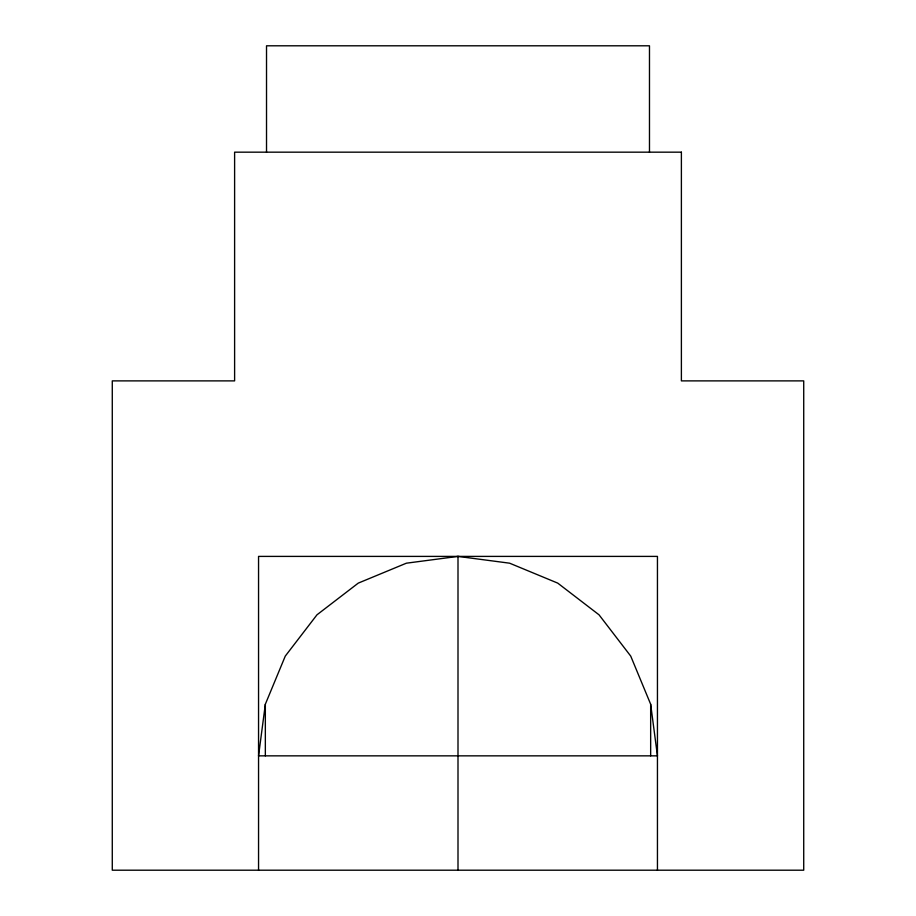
<?xml version="1.0" encoding="UTF-8"?>
<svg xmlns="http://www.w3.org/2000/svg" width="916" height="916" viewBox="0 0 916 916"><rect width="100%" height="100%" fill="white"/><g stroke="black" fill="none" stroke-linecap="round" stroke-linejoin="round"><path stroke-width="1.37" d="M265.342 704.221L258.552 755.849L657.448 755.849L650.658 704.221L630.735 656.119L599.03 614.819L557.73 583.114L509.617 563.191L458 556.401L406.383 563.191L358.27 583.114L316.97 614.819L285.265 656.119L265.342 704.221L265.342 755.849M657.448 870.2L657.448 556.401L258.552 556.401L258.552 870.2M650.658 704.221L650.658 755.849M649.478 152.171L649.478 45.8L266.522 45.8L266.522 152.171M458 556.401L458 870.2M681.389 152.171L234.611 152.171L234.611 380.884L112.279 380.884L112.279 870.2L803.721 870.2L803.721 380.884L681.389 380.884L681.389 152.171"/></g></svg>
